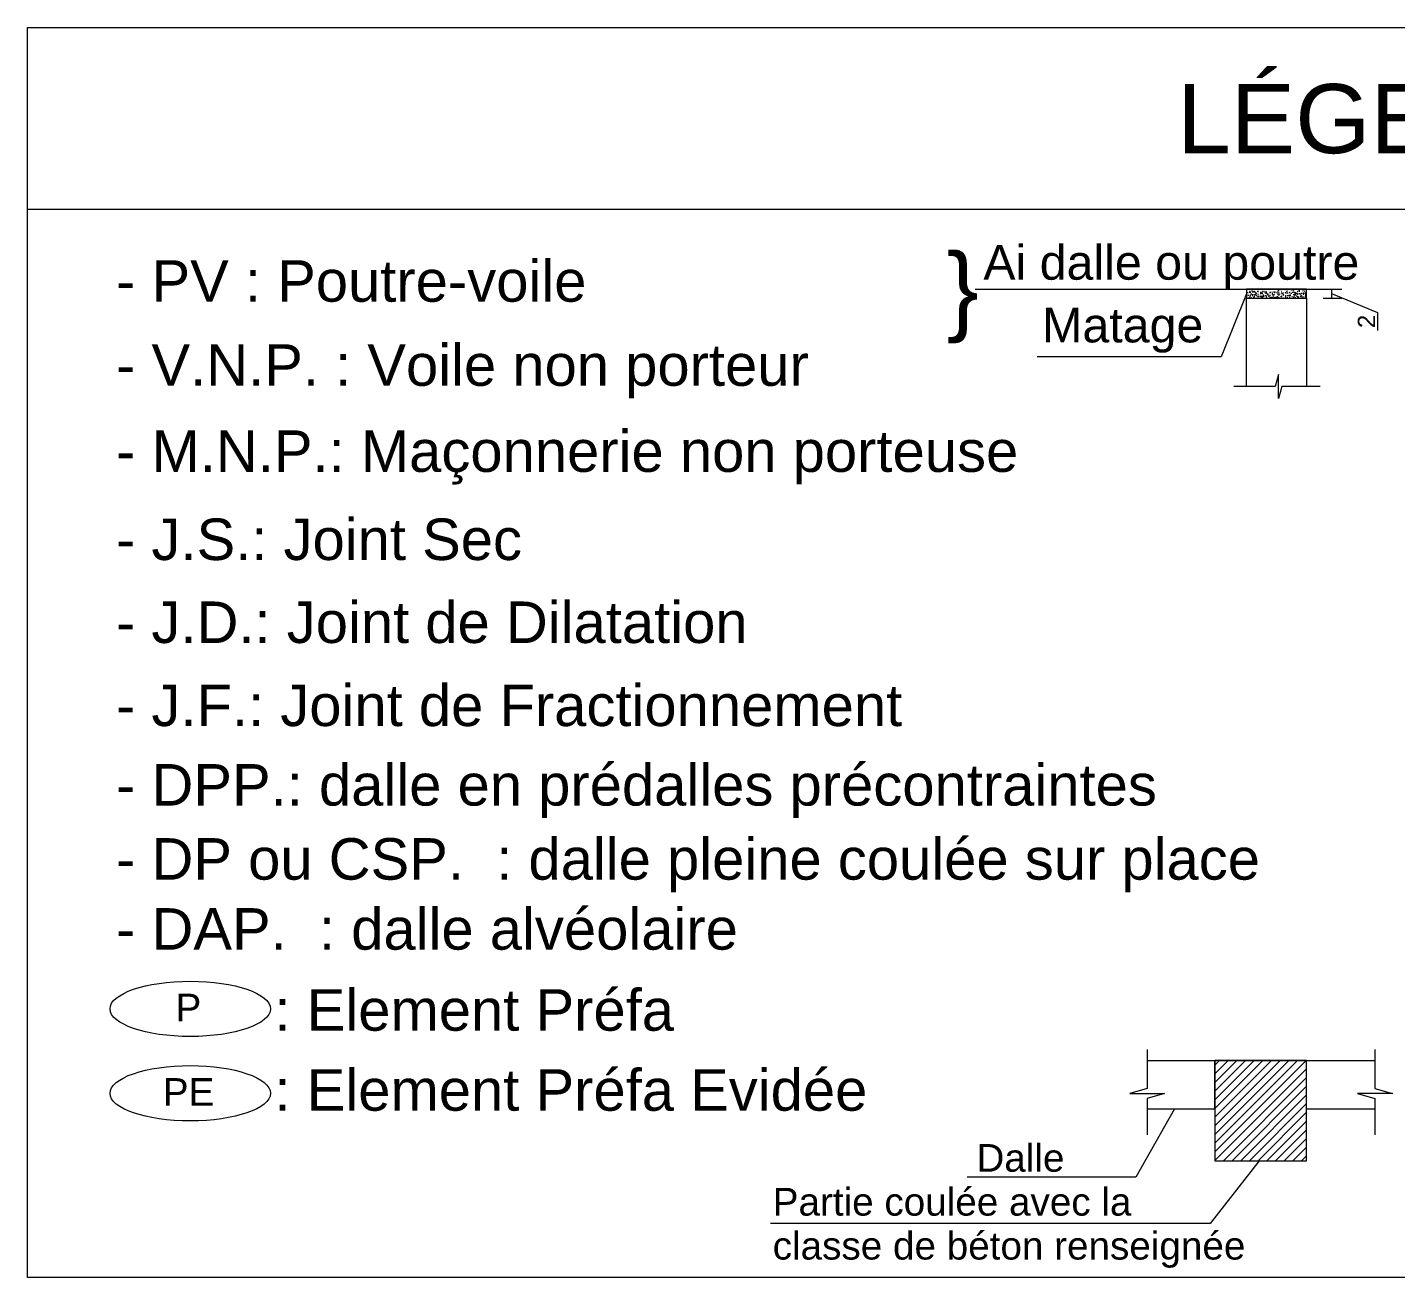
# Model space of a CAD drawing. Header units: metres. Extents: x 399 to 3028, y -427 to 863.
# Drawn here: x 1085 to 2074, y -40 to 863 of the extents above; entities that cross this region are included whole.
import ezdxf

# ---------------------------------------------------------------- set-up
doc = ezdxf.new("R2010")
doc.units = ezdxf.units.M
for name, color, linetype, lineweight in [('A-DETL', 90, 'Continuous', 18), ('A-DETL-GENF', 92, 'Continuous', 18), ('G-ANNO-TEXT', 231, 'Continuous', 9)]:
    doc.layers.add(name, color=color, linetype=linetype, lineweight=lineweight)
doc.styles.add('Arial_15', font='arial.ttf', dxfattribs={"height": 20})
doc.styles.add('Arial_16', font='arial.ttf', dxfattribs={"height": 50})
doc.styles.add('Arial_17', font='arial.ttf', dxfattribs={"height": 30})
doc.styles.add('Arial_18', font='arial.ttf', dxfattribs={"height": 25})
doc.styles.add('Arial_19', font='arial.ttf', dxfattribs={"height": 12.5})

msp = doc.modelspace()

# ---------------------------------------------------------------- hatches: boundary and pattern name
at = {"layer": 'A-DETL-GENF', "lineweight": 9}
h = msp.add_hatch(dxfattribs=at)
h.set_pattern_fill('FP_104', color=250, style=0, pattern_type=2)
h.set_pattern_definition([(50, (1595.7078, 11.898), (4.019187, -0.351786), [0.42, -4.624]), (355, (1595.7078, 11.898), (-0.777527, 4.215808), [0.336, -3.699]), (100.451, (1596.0428, 11.868), (3.241844, 3.864158), [0.357, -3.929]), (46.184, (1595.708, 13.019), (5.98135, -0.927365), [0.63, -6.935]), (96.636, (1596.206, 12.941), (5.238256, 5.458912), [0.536, -5.894]), (351.184, (1595.708, 13.019), (5.23864, 5.45962), [0.504, -5.548]), (21, (1596.2678, 12.738), (3.344711, -2.25622), [0.42, -4.624]), (326, (1596.2678, 12.738), (1.363824, 4.064182), [0.336, -3.699]), (71.451, (1596.5468, 12.55), (4.708761, 1.807991), [0.357, -3.929]), (37.5, (1595.7078, 11.898), (0.0680828, 1.8660616), [0, -3.654, 0, -3.755, -3.713]), (37.5, (1595.7078, 11.898), (0.0680828, 1.8660616), [-7.409, 0, -3.713]), (7.5, (1595.7078, 11.898), (1.4741066, 2.210319), [0, -2.141, 0, -3.57, -1.415]), (7.5, (1595.7078, 11.898), (1.4741066, 2.210319), [-5.711, 0, -1.415]), (327.5, (1594.4578, 11.898), (2.991714, -0.1262127), [0, -1.401, 0, -4.371, -5.8]), (327.5, (1594.4578, 11.898), (2.991714, -0.1262127), [-5.772, 0, -5.8]), (317.5, (1593.8968, 11.898), (3.268808, 0.5610175), [0, -1.821, 0, -2.903, -4.119]), (317.5, (1593.8968, 11.898), (3.268808, 0.5610175), [-4.724, 0, -4.119])])
h.paths.add_polyline_path([(2009.2128, 667.4502), (2009.2128, 674.1753), (1965.7172, 674.1753), (1965.7172, 667.4502)])
h = msp.add_hatch(dxfattribs=at)
h.set_pattern_fill('FP_103', color=250, style=0, pattern_type=2)
h.set_pattern_definition([(45, (14705.956, -3280.578), (-3.1360186, 3.1360186), [])])
h.paths.add_polyline_path([(2009.2128, 44.1334), (2009.2128, 116.5736), (1942.9939, 116.5736), (1942.9939, 44.1334)])

# ---------------------------------------------------------------- linework, layer by layer
at = {"layer": 'A-DETL', "lineweight": 9}
for p, q in [((1084.5471, 863.2888), (3028.4744, 863.2888)), ((1084.5471, -40.3867), (1084.5471, 863.2888)), ((1084.5471, 731.915), (3028.4744, 731.915)), ((1769.6896, 674.1753), (2034.6896, 674.1753)), ((2009.2128, 674.1753), (1965.7172, 674.1753)), ((1965.7172, 674.1753), (1965.7172, 667.4502)), ((2009.2128, 667.4502), (2009.2128, 674.1753)), ((2027.2128, 674.1753), (2027.2128, 667.4502)), ((1965.8915, 670.6593), (1947.445, 625.1761)), ((1965.7172, 667.4502), (2009.2128, 667.4502)), ((1965.7172, 603.6557), (1965.7172, 667.4502)), ((1965.7172, 667.4502), (2009.2128, 667.4502)), ((2009.2128, 667.4502), (2009.2128, 603.6557)), ((2021.2128, 667.4502), (2034.6896, 667.4502)), ((2027.2128, 670.8127), (2060.5735, 657.2827)), ((2060.5735, 657.2827), (2060.5735, 644.2827)), ((1947.445, 625.1761), (1814.445, 625.1761)), ((1986.4397, 603.6557), (1956.7379, 603.6557)), ((1988.9446, 612.2762), (1986.4397, 603.6557)), ((1988.9446, 595.0757), (1988.9446, 612.2762)), ((1991.4496, 603.6557), (1988.9446, 595.0757)), ((2019.0042, 603.6557), (1991.4496, 603.6557)), ((1893.9939, 124.5766), (1893.9939, 96.3669)), ((2058.6619, 124.5766), (2058.6619, 96.3669)), ((1893.9939, 116.5736), (2058.6619, 116.5736)), ((2009.2128, 116.5736), (1942.9939, 116.5736)), ((1942.9939, 116.5736), (1942.9939, 44.1334)), ((1942.9939, 81.5965), (1942.9939, 116.5736)), ((2009.2128, 44.1334), (2009.2128, 116.5736)), ((2009.2128, 81.5965), (2009.2128, 116.5736)), ((1893.9939, 96.3669), (1881.4099, 92.6929)), ((1881.4099, 92.6929), (1906.6373, 92.6929)), ((1906.6373, 92.6929), (1893.9939, 89.0189)), ((1893.9939, 89.0189), (1893.9939, 62.8375)), ((2071.246, 92.6929), (2046.0185, 92.6929)), ((2046.0185, 92.6929), (2058.6619, 89.0189)), ((2058.6619, 96.3669), (2071.246, 92.6929)), ((2058.6619, 89.0189), (2058.6619, 62.8375)), ((1913.6526, 81.5965), (1885.9032, 32.3332)), ((1893.9939, 81.5965), (1942.9939, 81.5965)), ((1942.9939, 81.5965), (1942.9939, 44.1334)), ((2009.2128, 44.1334), (2009.2128, 81.5965)), ((2009.2128, 81.5965), (2058.6619, 81.5965)), ((1974.9731, 44.1334), (1939.6422, -1.2326)), ((1942.9939, 44.1334), (2009.2128, 44.1334)), ((1942.9939, 44.1334), (2009.2128, 44.1334)), ((1885.9032, 32.3332), (1763.9032, 32.3332)), ((1939.6422, -1.2326), (1621.6422, -1.2326)), ((3028.4744, -40.3867), (1084.5471, -40.3867))]:
    msp.add_line(p, q, dxfattribs=at)
for centre in [(1202.2858, 153.8773), (1202.2858, 92.8773)]:
    msp.add_ellipse(centre, major_axis=(-58, 0), ratio=0.34482759, dxfattribs=at)

# ---------------------------------------------------------------- texts
at = {"layer": 'G-ANNO-TEXT', "color": 7, "attachment_point": 1}
for s, insert, char_height, width, style in [(' LÉGENDE', (1896.2203, 822.3283), 50, 427.700281, 'Arial_16'), ('\\fArial|b0|i0|c178|p34|;\\}', (1749.0613, 700.0205), 50, 28.059062, 'Arial_16'), ('- PV : Poutre-voile', (1148.6647, 694.9815), 30, 416.8775, 'Arial_17'), ('- V.N.P. : Voile non porteur', (1148.6647, 634.2065), 30, 613.691781, 'Arial_17'), ('- M.N.P.: Maçonnerie non porteuse', (1148.6647, 572.007), 30, 799.282437, 'Arial_17'), ('- J.S.: Joint Sec', (1148.6647, 508.2786), 30, 359.957688, 'Arial_17'), ('- J.D.: Joint de Dilatation', (1148.6647, 448.3178), 30, 559.177031, 'Arial_17'), ('- J.F.: Joint de Fractionnement', (1148.6647, 388.2645), 30, 696.666438, 'Arial_17'), ('- DPP.: dalle en prédalles précontraintes', (1148.6647, 330.8078), 30, 920.738094, 'Arial_17'), ('- DP ou CSP.  : dalle pleine coulée sur place', (1148.6647, 277.2555), 30, 1011.729625, 'Arial_17'), ('- DAP.  : dalle alvéolaire', (1148.6647, 226.6696), 30, 550.358469, 'Arial_17'), (': Element Préfa', (1263.1852, 168.0871), 30, 353.945031, 'Arial_17'), (': Element Préfa Evidée', (1263.1852, 110.251), 30, 525.105312, 'Arial_17'), ('Dalle', (1770.5704, 56.1782), 20, 77.362844, 'Arial_15'), ('Partie coulée avec la', (1623.3296, 24.4282), 20, 316.666562, 'Arial_15'), ('classe de béton renseignée', (1623.3296, -7.3218), 20, 416.476656, 'Arial_15')]:
    msp.add_mtext(s, dxfattribs=dict(at, insert=insert, char_height=char_height, width=width, style=style))
at = {"layer": 'G-ANNO-TEXT', "color": 5, "char_height": 25, "attachment_point": 1, "style": 'Arial_18'}
for s, insert, width in [('Ai dalle ou poutre', (1775.5906, 705.9071), 336.307906), ('Matage', (1818.1203, 660.5931), 143.902906)]:
    msp.add_mtext(s, dxfattribs=dict(at, insert=insert, width=width))
at = {"layer": 'G-ANNO-TEXT', "color": 7, "attachment_point": 1}
for s, insert, char_height, width, rotation, style in [('\\fArial|b0|i0|c178|p34|;2', (2046.2724, 645.898), 12.5, 11.624469, 90, 'Arial_19'), ('\\fArial|b0|i0|c178|p34|;P', (1191.6509, 164.8046), 20, 22.848094, 359.9999999, 'Arial_15'), ('PE', (1182.4581, 103.8046), 20, 45.696188, 359.9999999, 'Arial_15')]:
    msp.add_mtext(s, dxfattribs=dict(at, insert=insert, char_height=char_height, width=width, rotation=rotation, style=style))

doc.saveas('drawing.dxf')
